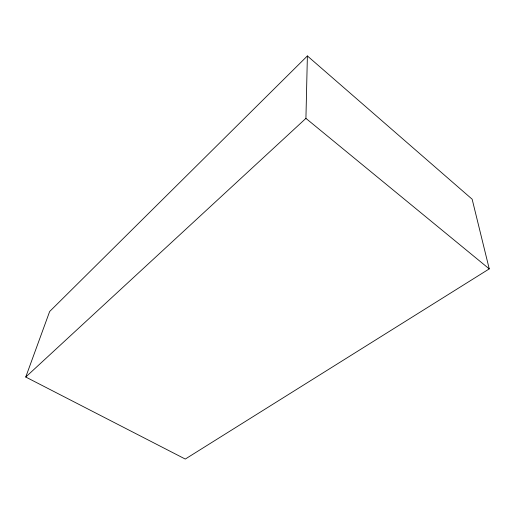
<?xml version="1.0" encoding="UTF-8"?>
<svg xmlns="http://www.w3.org/2000/svg" width="515" height="515" viewBox="0 0 515 515"><rect width="100%" height="100%" fill="white"/><g stroke="black" fill="none" stroke-linecap="round" stroke-linejoin="round"><path stroke-width="0.77" d="M25.75 377.025L305.923 118.379L307.384 55.942L472.146 199.208L489.25 268.888L185.271 459.058L25.75 377.025L49.646 311.524L307.384 55.942M305.923 118.379L489.25 268.888"/></g></svg>
